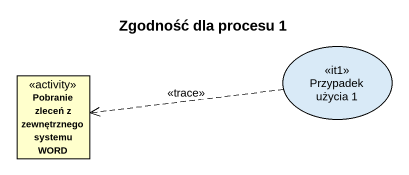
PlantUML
@startuml
title Zgodność dla procesu 1
allowmixing
hide circle
hide empty members
class "Pobranie zleceń z zewnętrznego systemu WORD" as Pobranie_zleceń_z <<activity>>
usecase "Przypadek użycia 1" as Przypadek_użycia_1 <<it1>>
Przypadek_użycia_1 .left.> Pobranie_zleceń_z : <<trace>>
@enduml
